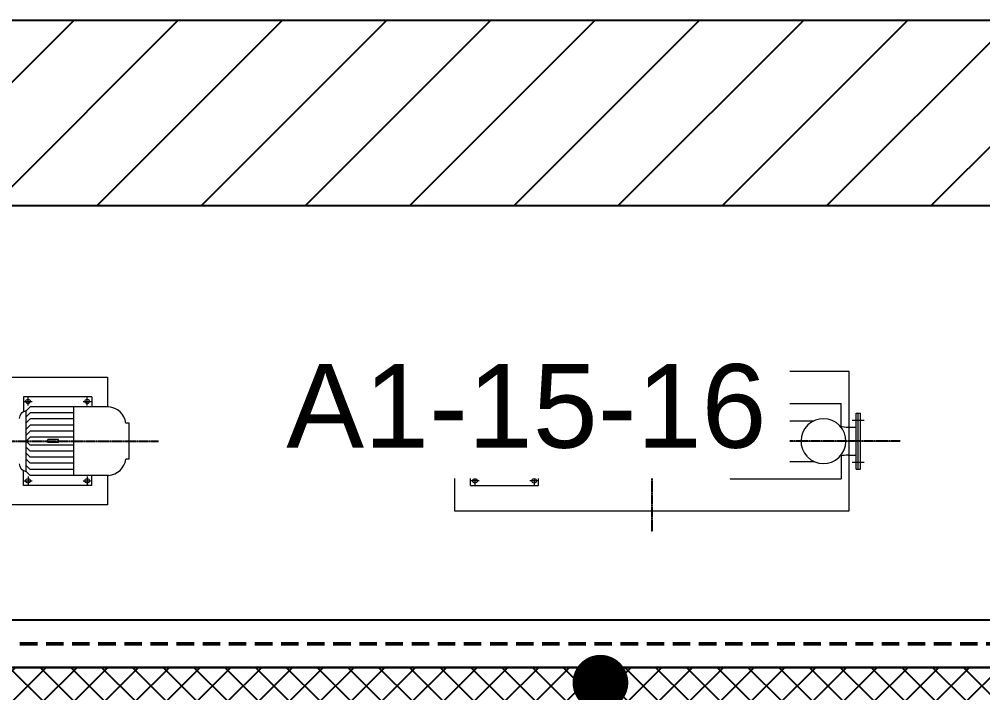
# Model space of a CAD drawing. Header units: millimetres. Extents: x -300 to 383236, y -195106 to -144646.
# Drawn here: x 18790 to 22940, y -179811 to -176910 of the extents above; entities that cross this region are included whole.
import ezdxf
from ezdxf.enums import TextEntityAlignment as Align

# ---------------------------------------------------------------- set-up
doc = ezdxf.new("R2010")
doc.units = ezdxf.units.MM
doc.header["$LTSCALE"] = 60
doc.set_wipeout_variables(frame=1)
for name, pattern in [('CENTER', [2, 1.25, -0.25, 0.25, -0.25]), ('CENTER2', [28.575, 19.05, -3.175, 3.175, -3.175]), ('HIDDEN', [0.375, 0.25, -0.125])]:
    doc.linetypes.add(name, pattern=pattern)
for name, color, linetype in [('1CEN', 20, 'CENTER'), ('1ST FL_SIDE-WALL', 8, 'Continuous'), ('AA-XXXX-SYMB', 7, 'Continuous'), ('C_TEXT_CONTAINER NO', 7, 'Continuous'), ('CENTER', 1, 'CENTER2'), ('CONTAINER', 2, 'Continuous')]:
    doc.layers.add(name, color=color, linetype=linetype)
doc.layers.add('EQUIPMENT', color=253, linetype='Continuous', lineweight=0)
doc.styles.add('Arial', font='arial.ttf')
doc.styles.add('돋움', font='')
doc.styles.get('돋움').set_extended_font_data('Dotum')
doc.dimstyles.new('일반도면_0060', dxfattribs={"dimtxt": 240, "dimasz": 240, "dimexe": 60, "dimexo": 300, "dimgap": 75, "dimtad": 1, "dimdec": 0, "dimzin": 0, "dimdsep": 46, "dimtxsty": '돋움', "dimcen": -300, "dimclrd": 7, "dimclre": 7, "dimclrt": 2, "dimadec": 8, "dimazin": 0, "dimtfac": 1, "dimtdec": 0, "dimtix": 1, "dimtmove": 2, "dimatfit": 3, "dimfxl": 1, "dimtolj": 1, "dimtzin": 0, "dimarcsym": 0})

# ---------------------------------------------------------------- blocks, each defined once
blk = doc.blocks.new('A$C44261593')
h = blk.add_hatch()
h.set_pattern_fill('ANSI31', color=253, scale=100)
h.set_pattern_definition([(45, (0, -50460), (-224.5064, 224.5064), [])])
edge = h.paths.add_edge_path()
edge.add_line((-58347, -14256), (-58347, -14056))
edge.add_line((-58347, -14056), (-57547, -14056))
edge.add_line((-57547, -14056), (-57547, -15056))
edge.add_line((-57547, -15056), (-60547, -15056))
edge.add_line((-60547, -15056), (-60547, -31056))
edge.add_line((-60547, -31056), (-57647, -31056))
edge.add_line((-57647, -31056), (-57647, -32268))
edge.add_line((-57647, -32268), (-43347, -32268))
edge.add_line((-43347, -32268), (-43347, -29256))
edge.add_line((-43347, -29256), (-34347, -29256))
edge.add_line((-34347, -29256), (-34347, -14206))
edge.add_line((-34347, -14206), (-33547, -14206))
edge.add_line((-33547, -14206), (-33547, -29256))
edge.add_line((-33547, -29256), (-30497, -29256))
edge.add_line((-30497, -29256), (-30497, -30056))
edge.add_line((-30497, -30056), (-30547, -30056))
edge.add_line((-30547, -30056), (-30547, -34906))
edge.add_line((-30547, -34906), (-30569.2, -34906))
edge.add_arc((-31589.7, -35133.7), 1045.6, 12.5777, 76.5787)
edge.add_line((-31347, -34116.7), (-31347, -30056))
edge.add_line((-31347, -30056), (-42547, -30056))
edge.add_line((-42547, -30056), (-42547, -34906))
edge.add_line((-42547, -34906), (-43347, -34906))
edge.add_line((-43347, -34906), (-43347, -33068))
edge.add_line((-43347, -33068), (-57647, -33068))
edge.add_line((-57647, -33068), (-57647, -34906))
edge.add_line((-57647, -34906), (-58447, -34906))
edge.add_line((-58447, -34906), (-58447, -31856))
edge.add_line((-58447, -31856), (-66197, -31856))
edge.add_line((-66197, -31856), (-66197, -31056))
edge.add_line((-66197, -31056), (-61347, -31056))
edge.add_line((-61347, -31056), (-61347, -14256))
edge.add_line((-61347, -14256), (-58347, -14256))
at = {"color": 253}
for p, q in [((-57647, -32268), (-43347, -32268)), ((-43347, -33068), (-57647, -33068))]:
    blk.add_line(p, q, dxfattribs=at)
blk = doc.blocks.new('15M')
at = {"linetype": 'HIDDEN', "ltscale": 5}
for p, q in [((-110087.1, -152171.1), (-95087.1, -152171.1)), ((-110087.1, -152178.6), (-95087.1, -152178.6))]:
    blk.add_line(p, q, dxfattribs=at)
blk.add_lwpolyline([(-110087.1, -152276.4), (-95087.1, -152276.4), (-95087.1, -152073.4), (-110087.1, -152073.4)], close=True)

msp = doc.modelspace()

# ---------------------------------------------------------------- linework, layer by layer
at = {"layer": '1CEN', "color": 1, "ltscale": 50}
msp.add_line((3993, -179702.1), (56993, -179702.1), dxfattribs=at)
at = {"layer": 'CENTER', "color": 253, "ltscale": 0.001}
for p, q in [((21515.6, -178335.8), (21515.6, -179118.5)), ((17250.9, -178727.1), (19389.8, -178727.1)), ((22585.1, -178727.1), (20446.1, -178727.1))]:
    msp.add_line(p, q, dxfattribs=at)
at = {"layer": 'EQUIPMENT', "color": 253}
for p, q in [((19102.2, -178536.7), (18808.4, -178536.7)), ((18808.4, -178536.7), (18808.4, -178600.2)), ((18827.8, -178574.1), (18827.8, -178537.9)), ((19082.8, -178574.1), (19082.8, -178537.9)), ((19102.2, -178536.7), (19102.2, -178579.4)), ((20733.8, -178536.7), (21027.5, -178536.7)), ((20733.8, -178536.7), (20733.8, -178579.4)), ((20753.1, -178574.1), (20753.1, -178537.9)), ((21008.2, -178574.1), (21008.2, -178537.9)), ((21027.5, -178536.7), (21027.5, -178600.2)), ((18809.7, -178556), (18845.8, -178556)), ((18836.4, -178579.4), (18819.2, -178596.7)), ((19174.8, -178579.4), (18836.4, -178579.4)), ((19025.7, -178874.8), (19025.7, -178579.4)), ((19064.7, -178556), (19100.9, -178556)), ((20661.2, -178579.4), (20999.5, -178579.4)), ((20771.2, -178556), (20735, -178556)), ((20810.3, -178874.8), (20810.3, -178579.4)), ((21026.3, -178556), (20990.1, -178556)), ((20999.5, -178579.4), (21016.8, -178596.7)), ((21852, -178565.3), (22330.8, -178565.3)), ((21852, -178717.5), (21852, -178565.3)), ((22330.8, -178665.3), (22330.8, -178565.3)), ((18819.2, -178857.6), (18819.2, -178596.7)), ((18836.4, -178605.5), (18819.2, -178622.8)), ((19025.7, -178605.5), (18836.4, -178605.5)), ((20810.3, -178605.5), (20999.5, -178605.5)), ((20999.5, -178605.5), (21016.8, -178622.8)), ((21016.8, -178857.6), (21016.8, -178596.7)), ((22394.6, -178606.2), (22413.9, -178606.2)), ((22394.6, -178848), (22394.6, -178606.2)), ((22404.3, -178848), (22404.3, -178606.2)), ((22413.9, -178848), (22413.9, -178606.2)), ((18836.4, -178631.6), (18819.2, -178648.9)), ((18836.4, -178657.7), (18819.2, -178674.9)), ((19025.7, -178631.6), (18836.4, -178631.6)), ((19025.7, -178657.7), (18836.4, -178657.7)), ((19264.2, -178649.4), (19249.7, -178649.4)), ((19264.2, -178804.9), (19264.2, -178649.4)), ((20571.8, -178649.4), (20586.3, -178649.4)), ((20571.8, -178804.9), (20571.8, -178649.4)), ((20810.3, -178631.6), (20999.5, -178631.6)), ((20810.3, -178657.7), (20999.5, -178657.7)), ((20999.5, -178631.6), (21016.8, -178648.9)), ((20999.5, -178657.7), (21016.8, -178674.9)), ((21045.8, -178824.8), (21045.8, -178629.5)), ((21045.8, -178640), (21060.3, -178640)), ((21060.3, -178814.3), (21060.3, -178640)), ((21456.1, -178666.7), (21608.4, -178666.7)), ((21456.1, -178787.6), (21456.1, -178666.7)), ((21460.9, -178787.6), (21460.9, -178666.7)), ((21603.5, -178787.6), (21603.5, -178666.7)), ((21608.4, -178787.6), (21608.4, -178666.7)), ((21864.6, -178666.7), (22017, -178666.7)), ((21864.6, -178787.6), (21864.6, -178666.7)), ((21869.5, -178787.6), (21869.5, -178666.7)), ((21878.9, -178666.7), (21878.9, -178630.8)), ((21929.8, -178630.8), (21878.9, -178630.8)), ((21922.4, -178650.2), (21886.2, -178650.2)), ((21904.3, -178632.1), (21904.3, -178668.3)), ((21929.8, -178666.7), (21929.8, -178630.8)), ((22017, -178639.8), (22212.7, -178639.8)), ((22017, -178814.5), (22017, -178639.8)), ((22043.8, -178814.5), (22043.8, -178639.8)), ((22360.5, -178666.7), (22394.6, -178666.7)), ((22378.7, -178636.4), (22430.3, -178636.4)), ((18836.4, -178683.8), (18819.2, -178701)), ((18836.4, -178709.9), (18819.2, -178727.1)), ((19025.7, -178683.8), (18836.4, -178683.8)), ((19025.7, -178709.9), (18836.4, -178709.9)), ((20810.3, -178683.8), (20999.5, -178683.8)), ((20810.3, -178709.9), (20999.5, -178709.9)), ((20999.5, -178683.8), (21016.8, -178701)), ((20999.5, -178709.9), (21016.8, -178727.1)), ((21078.9, -178688.4), (21098.2, -178688.4)), ((21078.9, -178765.8), (21078.9, -178688.4)), ((21098.2, -178765.8), (21098.2, -178688.4)), ((21124, -178746.5), (21124, -178707.8)), ((21124, -178707.8), (21143.4, -178707.8)), ((21143.4, -178688.4), (21162.7, -178688.4)), ((21143.4, -178765.8), (21143.4, -178688.4)), ((21162.7, -178765.8), (21162.7, -178688.4)), ((21172.4, -178688.4), (21191.7, -178688.4)), ((21172.4, -178765.8), (21172.4, -178688.4)), ((21191.7, -178765.8), (21191.7, -178688.4)), ((21191.7, -178707.8), (21211.1, -178707.8)), ((21211.1, -178746.5), (21211.1, -178707.8)), ((18836.4, -178744.4), (18819.2, -178727.1)), ((19025.7, -178744.4), (18836.4, -178744.4)), ((18912.6, -178733.5), (18912.6, -178720.8)), ((18959.8, -178720.8), (18912.6, -178720.8)), ((18959.8, -178733.5), (18912.6, -178733.5)), ((18959.8, -178733.5), (18959.8, -178720.8)), ((20810.3, -178744.4), (20999.5, -178744.4)), ((20876.2, -178733.5), (20876.2, -178720.8)), ((20876.2, -178720.8), (20923.4, -178720.8)), ((20876.2, -178733.5), (20923.4, -178733.5)), ((20923.4, -178733.5), (20923.4, -178720.8)), ((20999.5, -178744.4), (21016.8, -178727.1)), ((21098.2, -178712.6), (21107.9, -178712.6)), ((21098.2, -178741.6), (21107.9, -178741.6)), ((21107.9, -178741.6), (21107.9, -178712.6)), ((21107.9, -178717.5), (21124, -178717.5)), ((21107.9, -178736.8), (21124, -178736.8)), ((21124, -178746.5), (21143.4, -178746.5)), ((21162.7, -178717.5), (21172.4, -178717.5)), ((21162.7, -178736.8), (21172.4, -178736.8)), ((21191.7, -178746.5), (21211.1, -178746.5)), ((21211.1, -178717.5), (21456.1, -178717.5)), ((21211.1, -178736.8), (21456.1, -178736.8)), ((21608.4, -178717.5), (21855, -178717.5)), ((21608.4, -178736.8), (21855, -178736.8)), ((21852, -178736.8), (21852, -178889)), ((21855, -178741.6), (21855, -178712.6)), ((21855, -178712.6), (21864.6, -178712.6)), ((21855, -178741.6), (21864.6, -178741.6)), ((21884, -178733.5), (21884, -178720.8)), ((21884, -178720.8), (22017, -178720.8)), ((21884, -178733.5), (22017, -178733.5)), ((18836.4, -178770.5), (18819.2, -178753.2)), ((18836.4, -178796.6), (18819.2, -178779.3)), ((19025.7, -178770.5), (18836.4, -178770.5)), ((20810.3, -178770.5), (20999.5, -178770.5)), ((20999.5, -178770.5), (21016.8, -178753.2)), ((20999.5, -178796.6), (21016.8, -178779.3)), ((21078.9, -178765.8), (21098.2, -178765.8)), ((21143.4, -178765.8), (21162.7, -178765.8)), ((21172.4, -178765.8), (21191.7, -178765.8)), ((21456.1, -178787.6), (21608.4, -178787.6)), ((21864.6, -178787.6), (22017, -178787.6)), ((21878.9, -178787.6), (21878.9, -178823.4)), ((21904.3, -178822.2), (21904.3, -178786)), ((21929.8, -178787.6), (21929.8, -178823.4)), ((22330.8, -178789), (22330.8, -178889)), ((22360.5, -178787.6), (22394.6, -178787.6)), ((18836.4, -178822.7), (18819.2, -178805.4)), ((18836.4, -178848.8), (18819.2, -178831.5)), ((19025.7, -178796.6), (18836.4, -178796.6)), ((19025.7, -178822.7), (18836.4, -178822.7)), ((19264.2, -178804.9), (19249.7, -178804.9)), ((20571.8, -178804.9), (20586.3, -178804.9)), ((20810.3, -178796.6), (20999.5, -178796.6)), ((20810.3, -178822.7), (20999.5, -178822.7)), ((20999.5, -178822.7), (21016.8, -178805.4)), ((20999.5, -178848.8), (21016.8, -178831.5)), ((21045.8, -178814.3), (21060.3, -178814.3)), ((21929.8, -178823.4), (21878.9, -178823.4)), ((21922.4, -178804.1), (21886.2, -178804.1)), ((22017, -178814.5), (22212.7, -178814.5)), ((22378.7, -178817.8), (22430.3, -178817.8)), ((18808.4, -178917.6), (18808.4, -178854)), ((18836.4, -178874.8), (18819.2, -178857.6)), ((19025.7, -178848.8), (18836.4, -178848.8)), ((19174.8, -178874.8), (18836.4, -178874.8)), ((19102.2, -178917.6), (19102.2, -178874.8)), ((20661.2, -178874.8), (20999.5, -178874.8)), ((20733.8, -178917.6), (20733.8, -178874.8)), ((20810.3, -178848.8), (20999.5, -178848.8)), ((20999.5, -178874.8), (21016.8, -178857.6)), ((21027.5, -178917.6), (21027.5, -178854)), ((22394.6, -178848), (22413.9, -178848)), ((19102.2, -178917.6), (18808.4, -178917.6)), ((18809.7, -178898.3), (18845.8, -178898.3)), ((18827.8, -178880.2), (18827.8, -178916.4)), ((19064.7, -178898.3), (19100.9, -178898.3)), ((19082.8, -178880.2), (19082.8, -178916.4)), ((20733.8, -178917.6), (21027.5, -178917.6)), ((20771.2, -178898.3), (20735, -178898.3)), ((20753.1, -178880.2), (20753.1, -178916.4)), ((21026.3, -178898.3), (20990.1, -178898.3)), ((21008.2, -178880.2), (21008.2, -178916.4)), ((21852, -178889), (22330.8, -178889))]:
    msp.add_line(p, q, dxfattribs=at)
for points in [[(19170.3, -178874.8), (19170.3, -179002.1), (17470.3, -179002.1), (17470.3, -178452.1), (19170.3, -178452.1), (19170.3, -178579.4)], [(20665.6, -178874.8), (20665.6, -179027.1), (22365.6, -179027.1), (22365.6, -178427.1), (20665.6, -178427.1), (20665.6, -178579.4)]]:
    msp.add_lwpolyline(points, dxfattribs=at)
for centre in [(18827.8, -178556), (19082.8, -178556), (20753.1, -178556), (21008.2, -178556), (21904.3, -178650.2), (21904.3, -178804.1), (18827.8, -178898.3), (19082.8, -178898.3), (20753.1, -178898.3), (21008.2, -178898.3)]:
    msp.add_circle(centre, 9.67, dxfattribs=at)
for centre, radius, start, end in [((19168.6, -178661.1), 81.9, 8.2444, 85.6632), ((20667.4, -178661.1), 81.9, 94.3368, 171.7556), ((18824.5, -178630.6), 34.4, 98.9175, 178.0629), ((21011.4, -178630.6), 34.4, 1.9371, 81.0825), ((21092.4, -178659.2), 32.2, 185.1215, 245.137), ((22254.3, -178727.1), 96.7, 224.1279, 223.6529), ((22368.2, -178417.7), 249.1, 260.4903, 268.239), ((21092.4, -178795.1), 32.2, 114.863, 174.8785), ((22368.2, -179036.6), 249.1, 91.761, 99.5097), ((18824.5, -178823.7), 34.4, 181.9371, 261.0825), ((19168.6, -178793.1), 81.9, 274.3368, 351.7556), ((20667.4, -178793.1), 81.9, 188.2444, 265.6632), ((21011.4, -178823.7), 34.4, 278.9175, 358.0629)]:
    msp.add_arc(centre, radius, start, end, dxfattribs=at)

# ---------------------------------------------------------------- block references
msp.add_blockref('A$C44261593', (71340, -144646.1))

# ---------------------------------------------------------------- leaders
at = {"layer": 'AA-XXXX-SYMB', "color": 3}
msp.add_leader([(21293.6, -179767.9), (21293.6, -180581.5)], dimstyle='일반도면_0060', override={"dimexo": 0, "dimldrblk": 'Dot'}, dxfattribs=at)

# ---------------------------------------------------------------- next in the draw order: wipeouts: each hides what was drawn before it
msp.add_wipeout([(19813.7, -178887.6), (22108.8, -178887.6), (22108.8, -178268), (19813.7, -178268)]).dxf.layer = 'C_TEXT_CONTAINER NO'

# ---------------------------------------------------------------- next in the draw order: hatches: boundary and pattern name
at = {"layer": '1ST FL_SIDE-WALL'}
h = msp.add_hatch(dxfattribs=at)
h.set_pattern_fill('ANSI37', color=252, scale=750, angle=-90)
h.set_pattern_definition([(315, (0, 0), (66.29126, 66.29126), []), (45, (0, 0), (-66.29126, 66.29126), [])])
h.paths.add_polyline_path([(4993, -179702.1), (4993, -158702.1), (40993, -158702.1), (40993, -173702.1), (46993, -173702.1), (46993, -176702.1), (55993, -176702.1), (55993, -176552.1), (47143, -176552.1), (47143, -173552.1), (41143, -173552.1), (41143, -158552.1), (4843, -158552.1), (4843, -179852.1), (37843, -179852.1), (37843, -185852.1), (56143, -185852.1), (56143, -179702.1), (55993, -179702.1), (55993, -185702.1), (37993, -185702.1), (37993, -179702.1)])

# ---------------------------------------------------------------- next in the draw order: linework, layer by layer
at = {"layer": '1ST FL_SIDE-WALL', "color": 3}
msp.add_lwpolyline([(55993, -176702.1), (55993, -176552.1), (47143, -176552.1), (47143, -173552.1), (41143, -173552.1), (41143, -158552.1), (4843, -158552.1), (4843, -179852.1), (37843, -179852.1), (37843, -185852.1), (56143, -185852.1), (56143, -179702.1), (55993, -179702.1), (55993, -185702.1), (37993, -185702.1), (37993, -179702.1), (4993, -179702.1), (4993, -158702.1), (40993, -158702.1), (40993, -173702.1), (46993, -173702.1), (46993, -176702.1), (55993, -176702.1)], dxfattribs=at)
at = {"layer": 'CONTAINER', "const_width": 10}
msp.add_lwpolyline([(13993, -179702.1), (28993, -179702.1), (28993, -176702.1), (13993, -176702.1)], close=True, dxfattribs=at)

# ---------------------------------------------------------------- next in the draw order: block references
at = {"rotation": 180}
msp.add_blockref('15M', (-81094.1, -331775.5), dxfattribs=at)

# ---------------------------------------------------------------- next in the draw order: texts
at = {"layer": 'C_TEXT_CONTAINER NO', "color": 3, "style": 'Arial'}
msp.add_text('A1-15-16', height=360, dxfattribs=at).set_placement((20974.5, -178575.5), align=Align.MIDDLE_CENTER)

doc.saveas('drawing.dxf')
